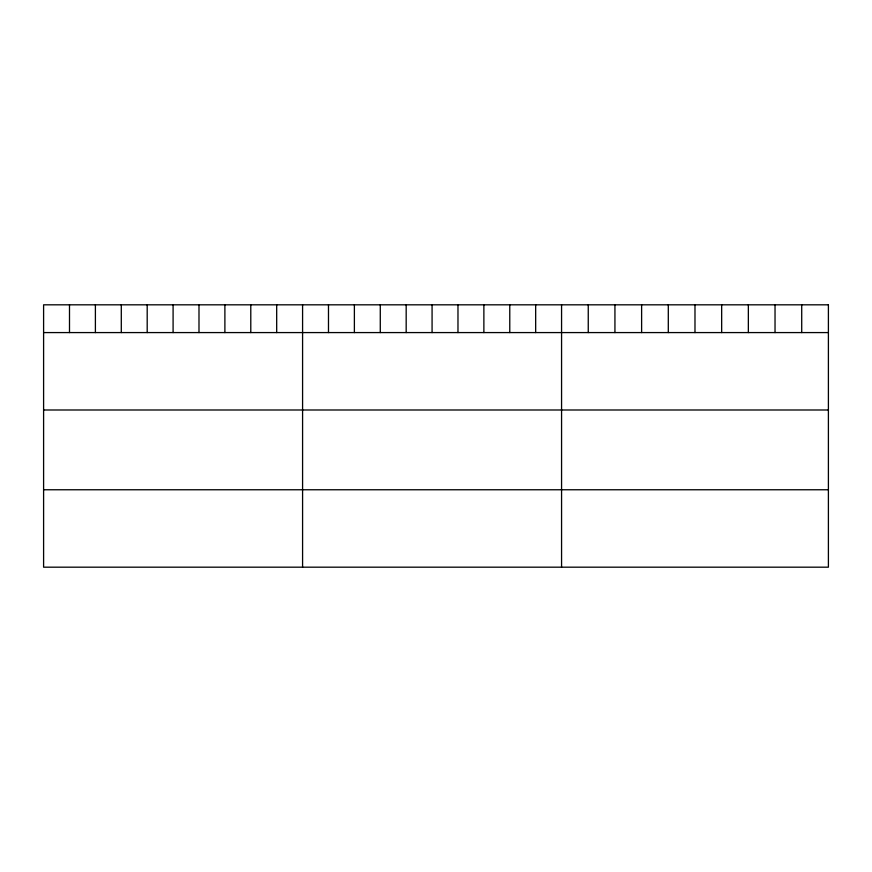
<?xml version="1.0" encoding="UTF-8"?>
<svg xmlns="http://www.w3.org/2000/svg" width="872" height="872" viewBox="0 0 872 872"><rect width="100%" height="100%" fill="white"/><g stroke="black" fill="none" stroke-linecap="round" stroke-linejoin="round"><path stroke-width="1.31" d="M43.6 332.581L828.4 332.581M43.6 409.993L828.4 409.993M43.6 489.759L828.4 489.759M801.717 304.818L801.717 332.581M775.034 304.818L775.034 332.581M748.35 304.818L748.35 332.581M721.667 304.818L721.667 332.581M694.984 304.818L694.984 332.581M668.301 304.818L668.301 332.581M641.618 304.818L641.618 332.581M614.934 304.818L614.934 332.581M588.251 304.818L588.251 332.581M561.568 304.818L561.568 567.182M535.67 304.818L535.67 332.581M509.771 304.818L509.771 332.581M483.873 304.818L483.873 332.581M457.974 304.818L457.974 332.581M432.076 304.818L432.076 332.581M406.178 304.818L406.178 332.581M380.279 304.818L380.279 332.581M354.381 304.818L354.381 332.581M328.482 304.818L328.482 332.581M302.584 304.818L302.584 567.182M276.686 304.818L276.686 332.581M250.787 304.818L250.787 332.581M224.889 304.818L224.889 332.581M198.99 304.818L198.99 332.581M173.092 304.818L173.092 332.581M147.194 304.818L147.194 332.581M121.295 304.818L121.295 332.581M95.397 304.818L95.397 332.581M69.498 304.818L69.498 332.581M828.4 304.818L43.6 304.818L43.6 567.182L828.4 567.182L828.4 304.818"/></g></svg>
